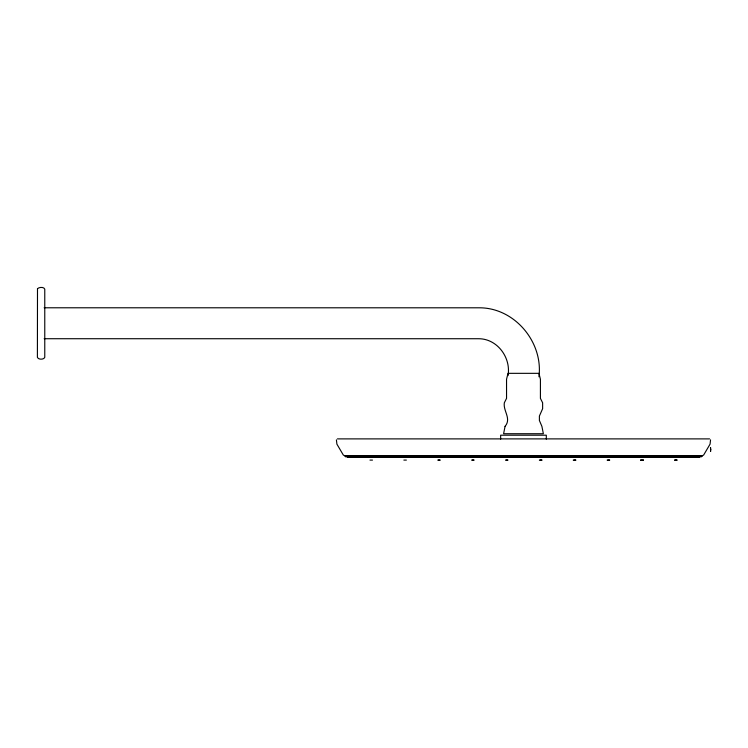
<?xml version="1.0" encoding="UTF-8"?>
<svg xmlns="http://www.w3.org/2000/svg" width="748" height="748" viewBox="0 0 748 748"><rect width="100%" height="100%" fill="white"/><g stroke="black" fill="none" stroke-linecap="round" stroke-linejoin="round"><path stroke-width="1.12" d="M710.535 449.913L710.6 449.043L710.6 449.623M699.062 457.262L699.474 456.682M347.493 456.682L347.904 457.262M44.151 307.783L479.225 307.802C514.53 307.624 543.366 342.088 538.943 376.777M44.151 338.722L478.57 338.732C497.261 338.638 511.211 357.675 508.014 375.627M337.376 438.889L709.59 438.889M710.535 447.584L710.6 451.409L710.535 447.566M347.904 457.299L699.062 457.299M438.384 460.095L439.843 460.095M472.259 460.095L473.727 460.095M506.144 460.095L507.602 460.095M540.019 460.095L541.879 460.095L539.364 460.095M573.894 460.095L575.764 460.095L573.239 460.095M607.778 460.095L609.639 460.095L607.124 460.095M675.528 460.095C680.979 460.095 670.9 460.095 676.342 460.095M372.485 460.095L369.97 460.095M406.37 460.095L403.855 460.095M437.73 460.095L440.207 460.095M471.605 460.095L474.092 460.095M505.489 460.095L507.967 460.095M710.553 439.843L710.067 444.125L703.672 454.999L702.232 455.822L344.735 455.822L343.295 454.999L336.899 444.125L336.413 439.843M546.311 439.132L546.311 435.205L500.655 435.205L500.655 439.132M37.494 288.681L37.4 357.357C38.176 359.797 43.992 359.797 44.768 357.357L44.768 289.158C43.954 286.699 39.036 287.12 37.494 288.681M701.858 456.261L701.269 456.85L345.698 456.85L345.109 456.261L345.698 455.672L701.269 455.672L701.858 456.261M505.068 426.36L503.6 433.728L543.366 433.728L541.898 426.36L539.392 420.47L539.392 416.056L542.627 408.689L542.627 402.798L540.421 398.375L540.421 379.227L538.953 373.336L508.023 373.336L506.546 379.227L506.546 398.375L504.33 402.798C503.011 411.045 511.707 418.553 505.068 426.36M640.634 460.095L643.514 460.095L640.597 460.095"/></g></svg>
